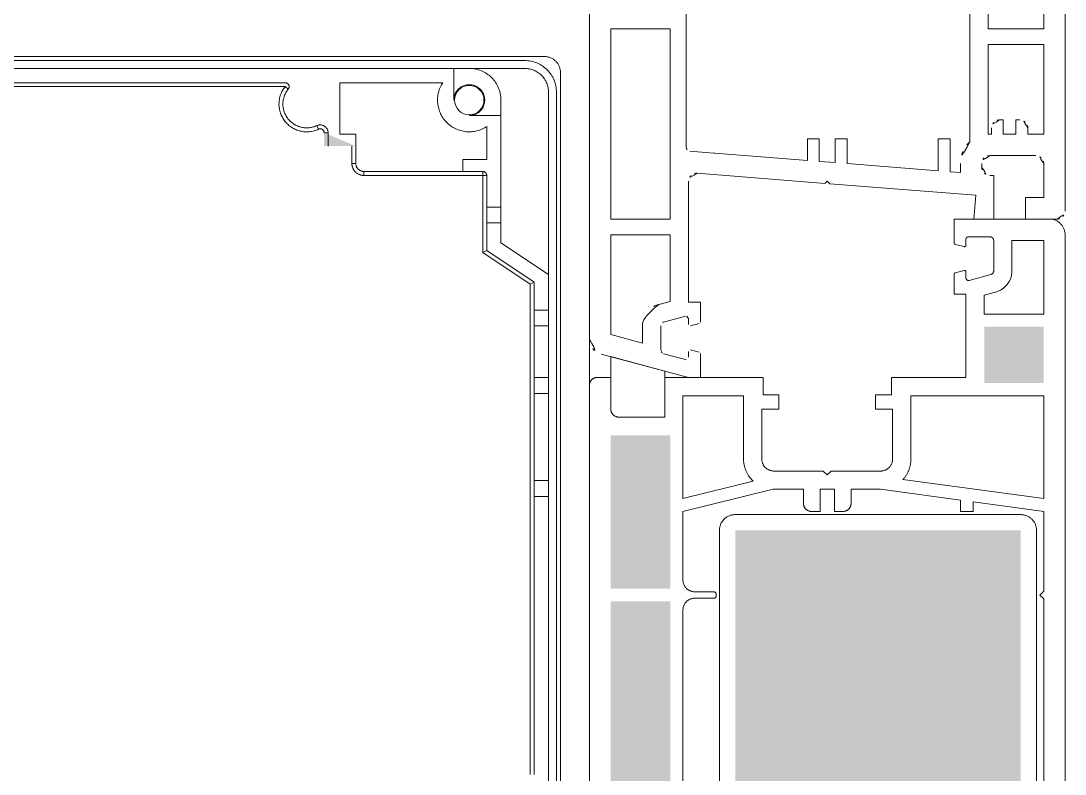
# Model space of a CAD drawing. Header units: metres. Extents: x 1838950 to 1842843, y 5171318 to 5174224.
# Drawn here: x 1841202.4266 to 1841202.5583, y 5171404.817 to 5171404.912 of the extents above; entities that cross this region are included whole.
import ezdxf

# ---------------------------------------------------------------- set-up
doc = ezdxf.new("R2010")
doc.units = ezdxf.units.M
doc.header["$LTSCALE"] = 0.0254
doc.layers.add('00 CHAZAL Coupe A.5', color=7, linetype='Continuous', lineweight=18)

# ---------------------------------------------------------------- blocks, each defined once
blk = doc.blocks.new('Groupe-1778-1')
at = {"layer": '00 CHAZAL Coupe A.5', "color": 7, "linetype": 'Continuous', "lineweight": 5}
for p, q in [((1841202.51053, 5171404.89646), (1841202.51053, 5171404.92813)), ((1841202.54633, 5171404.89676), (1841202.54633, 5171404.92813)), ((1841202.54863, 5171404.92833), (1841202.54863, 5171404.91103)), ((1841202.55563, 5171404.92833), (1841202.55563, 5171404.91103)), ((1841202.55833, 5171404.92813), (1841202.55833, 5171404.88803)), ((1841202.49833, 5171404.91403), (1841202.49833, 5171404.87192)), ((1841202.50103, 5171404.88703), (1841202.50103, 5171404.91103)), ((1841202.50103, 5171404.91103), (1841202.50853, 5171404.91103)), ((1841202.50853, 5171404.88703), (1841202.50853, 5171404.91103)), ((1841202.55563, 5171404.91103), (1841202.54863, 5171404.91103)), ((1841202.54863, 5171404.90903), (1841202.55563, 5171404.90903)), ((1841202.54863, 5171404.89773), (1841202.54863, 5171404.90903)), ((1841202.55563, 5171404.90903), (1841202.55563, 5171404.89773)), ((1841202.54903, 5171404.89853), (1841202.54903, 5171404.89773)), ((1841202.55053, 5171404.89953), (1841202.55003, 5171404.89953)), ((1841202.55053, 5171404.89953), (1841202.55003, 5171404.89953)), ((1841202.55053, 5171404.89953), (1841202.55053, 5171404.89773)), ((1841202.55213, 5171404.89773), (1841202.55213, 5171404.89953)), ((1841202.55263, 5171404.89953), (1841202.55213, 5171404.89953)), ((1841202.55363, 5171404.89773), (1841202.55363, 5171404.89853)), ((1841202.46538, 5171404.89623), (1841202.46538, 5171404.89791)), ((1841202.52583, 5171404.89441), (1841202.52583, 5171404.89713)), ((1841202.52583, 5171404.89713), (1841202.52733, 5171404.89713)), ((1841202.52733, 5171404.89713), (1841202.52733, 5171404.8943)), ((1841202.52933, 5171404.89713), (1841202.53083, 5171404.89713)), ((1841202.52933, 5171404.89414), (1841202.52933, 5171404.89713)), ((1841202.53083, 5171404.89713), (1841202.53083, 5171404.89402)), ((1841202.54233, 5171404.89312), (1841202.54233, 5171404.89713)), ((1841202.54233, 5171404.89713), (1841202.54383, 5171404.89713)), ((1841202.54383, 5171404.89713), (1841202.54383, 5171404.893)), ((1841202.54903, 5171404.89773), (1841202.54863, 5171404.89773)), ((1841202.55213, 5171404.89773), (1841202.55053, 5171404.89773)), ((1841202.55563, 5171404.89773), (1841202.55363, 5171404.89773)), ((1841202.51053, 5171404.89608), (1841202.51053, 5171404.89646)), ((1841202.51403, 5171404.89534), (1841202.51099, 5171404.89558)), ((1841202.51416, 5171404.89533), (1841202.51403, 5171404.89534)), ((1841202.52583, 5171404.89441), (1841202.51416, 5171404.89533)), ((1841202.55463, 5171404.89503), (1841202.54883, 5171404.89503)), ((1841202.52933, 5171404.89414), (1841202.52733, 5171404.8943)), ((1841202.54233, 5171404.89312), (1841202.53083, 5171404.89402)), ((1841202.54513, 5171404.89403), (1841202.54513, 5171404.89353)), ((1841202.54513, 5171404.89353), (1841202.54513, 5171404.89289)), ((1841202.54783, 5171404.89353), (1841202.54783, 5171404.89403)), ((1841202.55563, 5171404.88973), (1841202.55563, 5171404.89403)), ((1841202.51083, 5171404.87653), (1841202.51083, 5171404.8918)), ((1841202.52805, 5171404.89153), (1841202.51191, 5171404.8928)), ((1841202.52833, 5171404.89181), (1841202.52808, 5171404.89156)), ((1841202.52833, 5171404.89181), (1841202.52866, 5171404.89148)), ((1841202.54383, 5171404.893), (1841202.54513, 5171404.89289)), ((1841202.54933, 5171404.89253), (1841202.54883, 5171404.89253)), ((1841202.54933, 5171404.89253), (1841202.54933, 5171404.88703)), ((1841202.52805, 5171404.89153), (1841202.52808, 5171404.89156)), ((1841202.52805, 5171404.89153), (1841202.52805, 5171404.89153)), ((1841202.54709, 5171404.89003), (1841202.52866, 5171404.89148)), ((1841202.52866, 5171404.89148), (1841202.52866, 5171404.89148)), ((1841202.54683, 5171404.88703), (1841202.54709, 5171404.89003)), ((1841202.55333, 5171404.88973), (1841202.55563, 5171404.88973)), ((1841202.55333, 5171404.88703), (1841202.55333, 5171404.88973)), ((1841202.48718, 5171404.88853), (1841202.48538, 5171404.88853)), ((1841202.48718, 5171404.88653), (1841202.48538, 5171404.88653)), ((1841202.50853, 5171404.88703), (1841202.50103, 5171404.88703)), ((1841202.54933, 5171404.88703), (1841202.54683, 5171404.88703)), ((1841202.55733, 5171404.88703), (1841202.55333, 5171404.88703)), ((1841202.50103, 5171404.88503), (1841202.50103, 5171404.87245)), ((1841202.50103, 5171404.88503), (1841202.50853, 5171404.88503)), ((1841202.50853, 5171404.87664), (1841202.50853, 5171404.88503)), ((1841202.48488, 5171404.8828), (1841202.48538, 5171404.88307)), ((1841202.49088, 5171404.8788), (1841202.49138, 5171404.87907)), ((1841202.50853, 5171404.87664), (1841202.50711, 5171404.87626)), ((1841202.51233, 5171404.87653), (1841202.51083, 5171404.87653)), ((1841202.51233, 5171404.87653), (1841202.51233, 5171404.87403)), ((1841202.49138, 5171404.87553), (1841202.49318, 5171404.87553)), ((1841202.51045, 5171404.87477), (1841202.5077, 5171404.87403)), ((1841202.49138, 5171404.87353), (1841202.49318, 5171404.87353)), ((1841202.50503, 5171404.87355), (1841202.50503, 5171404.87138)), ((1841202.50733, 5171404.87355), (1841202.50733, 5171404.87051)), ((1841202.51083, 5171404.87373), (1841202.51083, 5171404.87448)), ((1841202.51218, 5171404.87383), (1841202.51108, 5171404.87354)), ((1841202.50503, 5171404.87138), (1841202.50103, 5171404.87245)), ((1841202.49833, 5171404.86603), (1841202.49833, 5171404.87192)), ((1841202.51083, 5171404.86703), (1841202.49981, 5171404.86998)), ((1841202.5077, 5171404.87003), (1841202.51045, 5171404.86929)), ((1841202.51083, 5171404.86958), (1841202.51083, 5171404.87033)), ((1841202.51218, 5171404.87023), (1841202.51108, 5171404.87053)), ((1841202.51233, 5171404.87004), (1841202.51233, 5171404.86703)), ((1841202.49318, 5171404.86703), (1841202.49138, 5171404.86703)), ((1841202.51233, 5171404.86703), (1841202.51083, 5171404.86703)), ((1841202.49318, 5171404.86503), (1841202.49138, 5171404.86503)), ((1841202.49138, 5171404.85403), (1841202.49318, 5171404.85403)), ((1841202.49138, 5171404.85203), (1841202.49318, 5171404.85203))]:
    blk.add_line(p, q, dxfattribs=at)
at = {"layer": '00 CHAZAL Coupe A.5', "color": 7, "linetype": 'Continuous', "lineweight": 5, "flags": 128}
for points in [[(1841202.49468, 5171404.74353), (1841202.49468, 5171404.90553), (1841202.49468, 5171404.90563), (1841202.49467, 5171404.90573), (1841202.49466, 5171404.90583), (1841202.49464, 5171404.90592), (1841202.49462, 5171404.90602), (1841202.4946, 5171404.90611), (1841202.49456, 5171404.90621), (1841202.49453, 5171404.9063), (1841202.49449, 5171404.90639), (1841202.49445, 5171404.90647), (1841202.4944, 5171404.90656), (1841202.49434, 5171404.90664), (1841202.49429, 5171404.90672), (1841202.49423, 5171404.9068), (1841202.49416, 5171404.90688), (1841202.4941, 5171404.90695), (1841202.49402, 5171404.90701), (1841202.49395, 5171404.90708), (1841202.49387, 5171404.90714), (1841202.49379, 5171404.90719), (1841202.49371, 5171404.90725), (1841202.49362, 5171404.9073), (1841202.49354, 5171404.90734), (1841202.49345, 5171404.90738), (1841202.49336, 5171404.90742), (1841202.49326, 5171404.90745), (1841202.49317, 5171404.90747), (1841202.49307, 5171404.90749), (1841202.49298, 5171404.90751), (1841202.49288, 5171404.90752), (1841202.49278, 5171404.90753), (1841202.49268, 5171404.90753), (1841202.33068, 5171404.90753)], [(1841202.49318, 5171404.74303), (1841202.49318, 5171404.88003), (1841202.48718, 5171404.88403), (1841202.48718, 5171404.90203), (1841202.48718, 5171404.90223), (1841202.48716, 5171404.90242), (1841202.48714, 5171404.90262), (1841202.4871, 5171404.90281), (1841202.48706, 5171404.903), (1841202.48701, 5171404.90319), (1841202.48695, 5171404.90338), (1841202.48688, 5171404.90356), (1841202.4868, 5171404.90374), (1841202.48671, 5171404.90392), (1841202.48661, 5171404.90409), (1841202.48651, 5171404.90425), (1841202.48639, 5171404.90441), (1841202.48627, 5171404.90457), (1841202.48615, 5171404.90472), (1841202.48601, 5171404.90486), (1841202.48587, 5171404.905), (1841202.48572, 5171404.90512), (1841202.48556, 5171404.90524), (1841202.4854, 5171404.90536), (1841202.48524, 5171404.90546), (1841202.48507, 5171404.90556), (1841202.48489, 5171404.90565), (1841202.48471, 5171404.90573), (1841202.48453, 5171404.9058), (1841202.48434, 5171404.90586), (1841202.48415, 5171404.90591), (1841202.48396, 5171404.90596), (1841202.48377, 5171404.90599), (1841202.48357, 5171404.90601), (1841202.48338, 5171404.90603), (1841202.48318, 5171404.90603), (1841202.34018, 5171404.90603)], [(1841202.49318, 5171404.74803), (1841202.49318, 5171404.90303), (1841202.49318, 5171404.90318), (1841202.49317, 5171404.90333), (1841202.49315, 5171404.90347), (1841202.49312, 5171404.90362), (1841202.49309, 5171404.90376), (1841202.49305, 5171404.9039), (1841202.49301, 5171404.90404), (1841202.49295, 5171404.90418), (1841202.49289, 5171404.90431), (1841202.49283, 5171404.90445), (1841202.49275, 5171404.90457), (1841202.49268, 5171404.9047), (1841202.49259, 5171404.90482), (1841202.4925, 5171404.90494), (1841202.4924, 5171404.90505), (1841202.4923, 5171404.90515), (1841202.4922, 5171404.90525), (1841202.49208, 5171404.90535), (1841202.49197, 5171404.90544), (1841202.49185, 5171404.90553), (1841202.49172, 5171404.90561), (1841202.4916, 5171404.90568), (1841202.49146, 5171404.90574), (1841202.49133, 5171404.9058), (1841202.49119, 5171404.90586), (1841202.49105, 5171404.9059), (1841202.49091, 5171404.90594), (1841202.49077, 5171404.90597), (1841202.49062, 5171404.906), (1841202.49048, 5171404.90602), (1841202.49033, 5171404.90603), (1841202.49018, 5171404.90603), (1841202.33318, 5171404.90603)], [(1841202.33318, 5171404.90703), (1841202.49018, 5171404.90703), (1841202.49038, 5171404.90703), (1841202.49057, 5171404.90701), (1841202.49077, 5171404.90699), (1841202.49096, 5171404.90696), (1841202.49115, 5171404.90691), (1841202.49134, 5171404.90686), (1841202.49153, 5171404.9068), (1841202.49171, 5171404.90673), (1841202.49189, 5171404.90665), (1841202.49207, 5171404.90656), (1841202.49224, 5171404.90646), (1841202.4924, 5171404.90636), (1841202.49256, 5171404.90624), (1841202.49272, 5171404.90612), (1841202.49287, 5171404.906), (1841202.49301, 5171404.90586), (1841202.49315, 5171404.90572), (1841202.49327, 5171404.90557), (1841202.49339, 5171404.90541), (1841202.49351, 5171404.90525), (1841202.49361, 5171404.90509), (1841202.49371, 5171404.90492), (1841202.4938, 5171404.90474), (1841202.49388, 5171404.90456), (1841202.49395, 5171404.90438), (1841202.49401, 5171404.90419), (1841202.49406, 5171404.904), (1841202.4941, 5171404.90381), (1841202.49414, 5171404.90362), (1841202.49416, 5171404.90342), (1841202.49418, 5171404.90323), (1841202.49418, 5171404.90303), (1841202.49418, 5171404.7482)], [(1841202.48718, 5171404.90008), (1841202.48318, 5171404.90008), (1841202.48333, 5171404.90009), (1841202.48347, 5171404.9001), (1841202.48361, 5171404.90013), (1841202.48375, 5171404.90017), (1841202.48388, 5171404.90021), (1841202.48402, 5171404.90027), (1841202.48414, 5171404.90034), (1841202.48427, 5171404.90041), (1841202.48438, 5171404.90049), (1841202.48449, 5171404.90059), (1841202.48459, 5171404.90069), (1841202.48469, 5171404.90079), (1841202.48478, 5171404.90091), (1841202.48485, 5171404.90103), (1841202.48492, 5171404.90116), (1841202.48498, 5171404.90129), (1841202.48503, 5171404.90142), (1841202.48507, 5171404.90156), (1841202.4851, 5171404.9017), (1841202.48512, 5171404.90184), (1841202.48513, 5171404.90198), (1841202.48513, 5171404.90213), (1841202.48512, 5171404.90227), (1841202.48509, 5171404.90241), (1841202.48506, 5171404.90255), (1841202.48502, 5171404.90269), (1841202.48496, 5171404.90282), (1841202.4849, 5171404.90295), (1841202.48483, 5171404.90308), (1841202.48475, 5171404.90319), (1841202.48466, 5171404.90331), (1841202.48456, 5171404.90341), (1841202.48446, 5171404.90351), (1841202.48434, 5171404.9036), (1841202.48422, 5171404.90368), (1841202.4841, 5171404.90375), (1841202.48397, 5171404.90381), (1841202.48384, 5171404.90387), (1841202.4837, 5171404.90391), (1841202.48356, 5171404.90394), (1841202.48342, 5171404.90397), (1841202.48328, 5171404.90398), (1841202.48313, 5171404.90398), (1841202.48299, 5171404.90397), (1841202.48285, 5171404.90395), (1841202.48271, 5171404.90392), (1841202.48257, 5171404.90388), (1841202.48244, 5171404.90383), (1841202.4823, 5171404.90377), (1841202.48218, 5171404.9037), (1841202.48206, 5171404.90363), (1841202.48194, 5171404.90354), (1841202.48184, 5171404.90344), (1841202.48174, 5171404.90334), (1841202.48164, 5171404.90323), (1841202.48156, 5171404.90312), (1841202.48149, 5171404.90299), (1841202.48142, 5171404.90287), (1841202.48136, 5171404.90273), (1841202.48132, 5171404.9026), (1841202.48128, 5171404.90246), (1841202.48125, 5171404.90232), (1841202.48124, 5171404.90218), (1841202.48123, 5171404.90203), (1841202.48123, 5171404.90603)], [(1841202.46035, 5171404.90342), (1841202.45996, 5171404.90373), (1841202.3496, 5171404.90373)], [(1841202.3496, 5171404.90423), (1841202.45996, 5171404.90423), (1841202.45999, 5171404.90423), (1841202.46003, 5171404.90423), (1841202.46006, 5171404.90422), (1841202.4601, 5171404.90421), (1841202.46013, 5171404.9042), (1841202.46016, 5171404.90419), (1841202.4602, 5171404.90417), (1841202.46023, 5171404.90415), (1841202.46026, 5171404.90414), (1841202.46028, 5171404.90411), (1841202.46031, 5171404.90409), (1841202.46033, 5171404.90406), (1841202.46036, 5171404.90404), (1841202.46038, 5171404.90401), (1841202.46039, 5171404.90398), (1841202.46041, 5171404.90395), (1841202.46042, 5171404.90392), (1841202.46044, 5171404.90388), (1841202.46045, 5171404.90385), (1841202.46045, 5171404.90381), (1841202.46046, 5171404.90378), (1841202.46046, 5171404.90374), (1841202.46046, 5171404.90371), (1841202.46046, 5171404.90367), (1841202.46045, 5171404.90364), (1841202.46044, 5171404.9036), (1841202.46043, 5171404.90357), (1841202.46042, 5171404.90354), (1841202.46041, 5171404.90351), (1841202.46039, 5171404.90348), (1841202.46037, 5171404.90345), (1841202.46035, 5171404.90342), (1841202.46027, 5171404.90332), (1841202.4602, 5171404.90322), (1841202.46013, 5171404.90311), (1841202.46007, 5171404.903), (1841202.46001, 5171404.90289), (1841202.45995, 5171404.90278), (1841202.4599, 5171404.90266), (1841202.45986, 5171404.90254), (1841202.45982, 5171404.90242), (1841202.45978, 5171404.9023), (1841202.45975, 5171404.90218), (1841202.45973, 5171404.90206), (1841202.45971, 5171404.90193), (1841202.45969, 5171404.90181), (1841202.45969, 5171404.90168), (1841202.45968, 5171404.90155), (1841202.45968, 5171404.90143), (1841202.45969, 5171404.9013), (1841202.4597, 5171404.90118), (1841202.45972, 5171404.90105), (1841202.45974, 5171404.90093), (1841202.45977, 5171404.9008), (1841202.4598, 5171404.90068), (1841202.45984, 5171404.90056), (1841202.45989, 5171404.90044), (1841202.45993, 5171404.90033), (1841202.45999, 5171404.90021), (1841202.46004, 5171404.9001), (1841202.46011, 5171404.89999), (1841202.46017, 5171404.89989), (1841202.46025, 5171404.89978), (1841202.46032, 5171404.89968), (1841202.4604, 5171404.89958), (1841202.46048, 5171404.89949), (1841202.46057, 5171404.8994), (1841202.46066, 5171404.89931), (1841202.46076, 5171404.89923), (1841202.46086, 5171404.89915), (1841202.46096, 5171404.89908), (1841202.46106, 5171404.89901), (1841202.46117, 5171404.89894), (1841202.46128, 5171404.89888), (1841202.46139, 5171404.89882), (1841202.46151, 5171404.89877), (1841202.46163, 5171404.89872), (1841202.46175, 5171404.89868), (1841202.46187, 5171404.89865), (1841202.46199, 5171404.89861), (1841202.46211, 5171404.89859), (1841202.46224, 5171404.89857), (1841202.46236, 5171404.89855), (1841202.46249, 5171404.89854), (1841202.46261, 5171404.89853), (1841202.46274, 5171404.89853), (1841202.46286, 5171404.89854), (1841202.46299, 5171404.89855), (1841202.46311, 5171404.89856), (1841202.46324, 5171404.89858), (1841202.46336, 5171404.89861), (1841202.46348, 5171404.89864), (1841202.46361, 5171404.89868), (1841202.46372, 5171404.89872), (1841202.46384, 5171404.89877), (1841202.46396, 5171404.89882), (1841202.46401, 5171404.89884), (1841202.46407, 5171404.89886), (1841202.46413, 5171404.89888), (1841202.4642, 5171404.89889), (1841202.46426, 5171404.8989), (1841202.46432, 5171404.89891), (1841202.46438, 5171404.89891), (1841202.46445, 5171404.89891), (1841202.46451, 5171404.8989), (1841202.46457, 5171404.89889), (1841202.46463, 5171404.89888), (1841202.46469, 5171404.89886), (1841202.46475, 5171404.89884), (1841202.46481, 5171404.89882), (1841202.46486, 5171404.89879), (1841202.46492, 5171404.89876), (1841202.46497, 5171404.89872), (1841202.46502, 5171404.89868), (1841202.46507, 5171404.89864), (1841202.46511, 5171404.8986), (1841202.46515, 5171404.89855), (1841202.46519, 5171404.8985), (1841202.46523, 5171404.89845), (1841202.46526, 5171404.89839), (1841202.46529, 5171404.89834), (1841202.46531, 5171404.89828), (1841202.46533, 5171404.89822), (1841202.46535, 5171404.89816), (1841202.46536, 5171404.8981), (1841202.46537, 5171404.89804), (1841202.46538, 5171404.89797), (1841202.46538, 5171404.89791), (1841202.46488, 5171404.89791), (1841202.46488, 5171404.89794), (1841202.46488, 5171404.89797), (1841202.46487, 5171404.898), (1841202.46487, 5171404.89804), (1841202.46486, 5171404.89807), (1841202.46485, 5171404.8981), (1841202.46483, 5171404.89812), (1841202.46482, 5171404.89815), (1841202.4648, 5171404.89818), (1841202.46479, 5171404.8982), (1841202.46477, 5171404.89823), (1841202.46475, 5171404.89825), (1841202.46472, 5171404.89828), (1841202.4647, 5171404.8983), (1841202.46468, 5171404.89832), (1841202.46465, 5171404.89833), (1841202.46462, 5171404.89835), (1841202.46459, 5171404.89836), (1841202.46457, 5171404.89838), (1841202.46454, 5171404.89839), (1841202.46451, 5171404.8984), (1841202.46448, 5171404.8984), (1841202.46444, 5171404.89841), (1841202.46441, 5171404.89841), (1841202.46438, 5171404.89841), (1841202.46435, 5171404.89841), (1841202.46432, 5171404.89841), (1841202.46429, 5171404.8984), (1841202.46426, 5171404.8984), (1841202.46423, 5171404.89839), (1841202.4642, 5171404.89838), (1841202.46417, 5171404.89836), (1841202.46396, 5171404.89882)], [(1841202.45996, 5171404.90373), (1841202.45987, 5171404.90362), (1841202.45978, 5171404.9035), (1841202.4597, 5171404.90337), (1841202.45963, 5171404.90325), (1841202.45956, 5171404.90312), (1841202.4595, 5171404.90298), (1841202.45944, 5171404.90285), (1841202.45939, 5171404.90271), (1841202.45934, 5171404.90257), (1841202.4593, 5171404.90243), (1841202.45926, 5171404.90229), (1841202.45924, 5171404.90214), (1841202.45921, 5171404.902), (1841202.4592, 5171404.90185), (1841202.45919, 5171404.9017), (1841202.45918, 5171404.90156), (1841202.45918, 5171404.90141), (1841202.45919, 5171404.90126), (1841202.45921, 5171404.90112), (1841202.45923, 5171404.90097), (1841202.45925, 5171404.90083), (1841202.45929, 5171404.90068), (1841202.45932, 5171404.90054), (1841202.45937, 5171404.9004), (1841202.45942, 5171404.90026), (1841202.45948, 5171404.90013), (1841202.45954, 5171404.89999), (1841202.45961, 5171404.89986), (1841202.45968, 5171404.89974), (1841202.45976, 5171404.89961), (1841202.45984, 5171404.89949), (1841202.45993, 5171404.89937), (1841202.46002, 5171404.89926), (1841202.46012, 5171404.89915), (1841202.46022, 5171404.89904), (1841202.46033, 5171404.89894), (1841202.46044, 5171404.89885), (1841202.46055, 5171404.89875), (1841202.46067, 5171404.89867), (1841202.46079, 5171404.89858), (1841202.46092, 5171404.89851), (1841202.46105, 5171404.89844), (1841202.46118, 5171404.89837), (1841202.46131, 5171404.89831), (1841202.46145, 5171404.89826), (1841202.46159, 5171404.89821), (1841202.46173, 5171404.89816), (1841202.46187, 5171404.89813), (1841202.46202, 5171404.8981), (1841202.46216, 5171404.89807), (1841202.46231, 5171404.89805), (1841202.46245, 5171404.89804), (1841202.4626, 5171404.89803), (1841202.46275, 5171404.89803), (1841202.46289, 5171404.89804), (1841202.46304, 5171404.89805), (1841202.46319, 5171404.89807), (1841202.46333, 5171404.89809), (1841202.46348, 5171404.89812), (1841202.46362, 5171404.89816), (1841202.46376, 5171404.8982), (1841202.4639, 5171404.89825), (1841202.46403, 5171404.8983), (1841202.46417, 5171404.89836)], [(1841202.46888, 5171404.89403), (1841202.46888, 5171404.89773), (1841202.46688, 5171404.89773), (1841202.46688, 5171404.90423), (1841202.47984, 5171404.90423), (1841202.47975, 5171404.90409), (1841202.47967, 5171404.90394), (1841202.47959, 5171404.90379), (1841202.47952, 5171404.90363), (1841202.47945, 5171404.90347), (1841202.47939, 5171404.90331), (1841202.47934, 5171404.90315), (1841202.4793, 5171404.90298), (1841202.47926, 5171404.90282), (1841202.47923, 5171404.90265), (1841202.47921, 5171404.90248), (1841202.47919, 5171404.90231), (1841202.47918, 5171404.90214), (1841202.47918, 5171404.90197), (1841202.47919, 5171404.9018), (1841202.4792, 5171404.90163), (1841202.47922, 5171404.90146), (1841202.47925, 5171404.90129), (1841202.47929, 5171404.90112), (1841202.47933, 5171404.90096), (1841202.47938, 5171404.90079), (1841202.47944, 5171404.90063), (1841202.4795, 5171404.90047), (1841202.47957, 5171404.90032), (1841202.47965, 5171404.90016), (1841202.47973, 5171404.90001), (1841202.47982, 5171404.89987), (1841202.47991, 5171404.89973), (1841202.48001, 5171404.89959), (1841202.48012, 5171404.89946), (1841202.48024, 5171404.89933), (1841202.48035, 5171404.8992), (1841202.48048, 5171404.89909), (1841202.48061, 5171404.89897), (1841202.48074, 5171404.89887), (1841202.48088, 5171404.89876), (1841202.48102, 5171404.89867), (1841202.48116, 5171404.89858), (1841202.48131, 5171404.8985), (1841202.48147, 5171404.89842), (1841202.48162, 5171404.89835), (1841202.48178, 5171404.89829), (1841202.48194, 5171404.89823), (1841202.48211, 5171404.89818), (1841202.48227, 5171404.89814), (1841202.48244, 5171404.8981), (1841202.48261, 5171404.89807), (1841202.48278, 5171404.89805), (1841202.48295, 5171404.89804), (1841202.48312, 5171404.89803), (1841202.48329, 5171404.89803), (1841202.48346, 5171404.89804), (1841202.48363, 5171404.89806), (1841202.4838, 5171404.89808), (1841202.48397, 5171404.89811), (1841202.48413, 5171404.89815), (1841202.4843, 5171404.89819), (1841202.48446, 5171404.89824), (1841202.48462, 5171404.8983), (1841202.48478, 5171404.89837), (1841202.48494, 5171404.89844), (1841202.48509, 5171404.89852), (1841202.48524, 5171404.8986), (1841202.48538, 5171404.89869), (1841202.48538, 5171404.89453), (1841202.48238, 5171404.89453), (1841202.48238, 5171404.89303)], [(1841202.48503, 5171404.90203), (1841202.485, 5171404.90167), (1841202.48489, 5171404.90132), (1841202.48472, 5171404.901), (1841202.48449, 5171404.90072), (1841202.48421, 5171404.90049), (1841202.48389, 5171404.90032), (1841202.48354, 5171404.90022), (1841202.48318, 5171404.90018), (1841202.48282, 5171404.90022), (1841202.48247, 5171404.90032), (1841202.48215, 5171404.90049), (1841202.48187, 5171404.90072), (1841202.48164, 5171404.901), (1841202.48147, 5171404.90132), (1841202.48137, 5171404.90167), (1841202.48133, 5171404.90203), (1841202.48137, 5171404.90239), (1841202.48147, 5171404.90274), (1841202.48164, 5171404.90306), (1841202.48187, 5171404.90334), (1841202.48215, 5171404.90357), (1841202.48247, 5171404.90374), (1841202.48282, 5171404.90385), (1841202.48318, 5171404.90388), (1841202.48354, 5171404.90385), (1841202.48389, 5171404.90374), (1841202.48421, 5171404.90357), (1841202.48449, 5171404.90334), (1841202.48472, 5171404.90306), (1841202.48489, 5171404.90274), (1841202.485, 5171404.90239), (1841202.48503, 5171404.90203)], [(1841202.46988, 5171404.89303), (1841202.46988, 5171404.89253), (1841202.48538, 5171404.89253), (1841202.48538, 5171404.89256), (1841202.48538, 5171404.89258), (1841202.48538, 5171404.89261), (1841202.48537, 5171404.89263), (1841202.48537, 5171404.89265), (1841202.48536, 5171404.89268), (1841202.48535, 5171404.8927), (1841202.48534, 5171404.89272), (1841202.48533, 5171404.89275), (1841202.48532, 5171404.89277), (1841202.48531, 5171404.89279), (1841202.4853, 5171404.89281), (1841202.48528, 5171404.89283), (1841202.48527, 5171404.89285), (1841202.48525, 5171404.89287), (1841202.48524, 5171404.89289), (1841202.48522, 5171404.8929), (1841202.4852, 5171404.89292), (1841202.48518, 5171404.89293), (1841202.48516, 5171404.89295), (1841202.48514, 5171404.89296), (1841202.48512, 5171404.89297), (1841202.4851, 5171404.89298), (1841202.48507, 5171404.89299), (1841202.48505, 5171404.893), (1841202.48503, 5171404.89301), (1841202.485, 5171404.89302), (1841202.48498, 5171404.89302), (1841202.48496, 5171404.89303), (1841202.48493, 5171404.89303), (1841202.48491, 5171404.89303), (1841202.48488, 5171404.89303), (1841202.46988, 5171404.89303), (1841202.46983, 5171404.89303), (1841202.46978, 5171404.89304), (1841202.46973, 5171404.89304), (1841202.46969, 5171404.89305), (1841202.46964, 5171404.89306), (1841202.46959, 5171404.89308), (1841202.46954, 5171404.89309), (1841202.4695, 5171404.89311), (1841202.46945, 5171404.89313), (1841202.46941, 5171404.89315), (1841202.46937, 5171404.89317), (1841202.46933, 5171404.8932), (1841202.46929, 5171404.89323), (1841202.46925, 5171404.89326), (1841202.46921, 5171404.89329), (1841202.46917, 5171404.89332), (1841202.46914, 5171404.89336), (1841202.46911, 5171404.8934), (1841202.46908, 5171404.89344), (1841202.46905, 5171404.89348), (1841202.46902, 5171404.89352), (1841202.469, 5171404.89356), (1841202.46898, 5171404.8936), (1841202.46896, 5171404.89365), (1841202.46894, 5171404.8937), (1841202.46892, 5171404.89374), (1841202.46891, 5171404.89379), (1841202.4689, 5171404.89384), (1841202.46889, 5171404.89389), (1841202.46889, 5171404.89393), (1841202.46888, 5171404.89398), (1841202.46888, 5171404.89403), (1841202.46838, 5171404.89403), (1841202.46838, 5171404.89623)], [(1841202.46838, 5171404.89403), (1841202.46838, 5171404.89396), (1841202.46839, 5171404.89388), (1841202.4684, 5171404.89381), (1841202.46841, 5171404.89374), (1841202.46843, 5171404.89367), (1841202.46845, 5171404.8936), (1841202.46847, 5171404.89353), (1841202.4685, 5171404.89346), (1841202.46853, 5171404.89339), (1841202.46856, 5171404.89332), (1841202.4686, 5171404.89326), (1841202.46863, 5171404.8932), (1841202.46868, 5171404.89314), (1841202.46872, 5171404.89308), (1841202.46877, 5171404.89302), (1841202.46882, 5171404.89297), (1841202.46887, 5171404.89292), (1841202.46893, 5171404.89287), (1841202.46899, 5171404.89283), (1841202.46905, 5171404.89278), (1841202.46911, 5171404.89275), (1841202.46917, 5171404.89271), (1841202.46924, 5171404.89268), (1841202.46931, 5171404.89265), (1841202.46938, 5171404.89262), (1841202.46945, 5171404.8926), (1841202.46952, 5171404.89258), (1841202.46959, 5171404.89256), (1841202.46966, 5171404.89255), (1841202.46973, 5171404.89254), (1841202.46981, 5171404.89253), (1841202.46988, 5171404.89253)], [(1841202.48488, 5171404.89303), (1841202.48488, 5171404.8828), (1841202.49088, 5171404.8788), (1841202.49088, 5171404.81694)], [(1841202.49138, 5171404.81694), (1841202.49138, 5171404.87907), (1841202.48538, 5171404.88307), (1841202.48538, 5171404.89253)], [(1841202.55833, 5171404.79003), (1841202.55833, 5171404.88503), (1841202.55833, 5171404.88513), (1841202.55832, 5171404.88523), (1841202.55831, 5171404.88533), (1841202.55829, 5171404.88542), (1841202.55827, 5171404.88552), (1841202.55825, 5171404.88561), (1841202.55821, 5171404.88571), (1841202.55818, 5171404.8858), (1841202.55814, 5171404.88589), (1841202.5581, 5171404.88597), (1841202.55805, 5171404.88606), (1841202.55799, 5171404.88614), (1841202.55794, 5171404.88622), (1841202.55788, 5171404.8863), (1841202.55781, 5171404.88638), (1841202.55775, 5171404.88645), (1841202.55767, 5171404.88651), (1841202.5576, 5171404.88658), (1841202.55752, 5171404.88664), (1841202.55744, 5171404.88669), (1841202.55736, 5171404.88675), (1841202.55727, 5171404.8868), (1841202.55719, 5171404.88684), (1841202.5571, 5171404.88688), (1841202.55701, 5171404.88692), (1841202.55691, 5171404.88695), (1841202.55682, 5171404.88697), (1841202.55672, 5171404.88699), (1841202.55663, 5171404.88701), (1841202.55653, 5171404.88702), (1841202.55643, 5171404.88703), (1841202.55633, 5171404.88703), (1841202.54433, 5171404.88703), (1841202.54433, 5171404.88403), (1841202.54433, 5171404.88402), (1841202.54433, 5171404.88401), (1841202.54433, 5171404.884), (1841202.54433, 5171404.88399), (1841202.54434, 5171404.88399), (1841202.54434, 5171404.88398), (1841202.54434, 5171404.88397), (1841202.54434, 5171404.88396), (1841202.54435, 5171404.88395), (1841202.54435, 5171404.88395), (1841202.54435, 5171404.88394), (1841202.54436, 5171404.88393), (1841202.54436, 5171404.88393), (1841202.54436, 5171404.88392), (1841202.54437, 5171404.88391), (1841202.54437, 5171404.8839), (1841202.54438, 5171404.8839), (1841202.54438, 5171404.88389), (1841202.54439, 5171404.88389), (1841202.54439, 5171404.88388), (1841202.5444, 5171404.88388), (1841202.54441, 5171404.88387), (1841202.54441, 5171404.88387), (1841202.54442, 5171404.88386), (1841202.54443, 5171404.88386), (1841202.54443, 5171404.88385), (1841202.54444, 5171404.88385), (1841202.54445, 5171404.88384), (1841202.54446, 5171404.88384), (1841202.54446, 5171404.88384), (1841202.54447, 5171404.88384), (1841202.54448, 5171404.88383), (1841202.54558, 5171404.88354), (1841202.54559, 5171404.88354), (1841202.5456, 5171404.88353), (1841202.54561, 5171404.88353), (1841202.54563, 5171404.88353), (1841202.54564, 5171404.88353), (1841202.54565, 5171404.88353), (1841202.54566, 5171404.88353), (1841202.54567, 5171404.88354), (1841202.54568, 5171404.88354), (1841202.54569, 5171404.88354), (1841202.5457, 5171404.88355), (1841202.54571, 5171404.88355), (1841202.54572, 5171404.88355), (1841202.54573, 5171404.88356), (1841202.54574, 5171404.88357), (1841202.54575, 5171404.88357), (1841202.54576, 5171404.88358), (1841202.54577, 5171404.88359), (1841202.54578, 5171404.8836), (1841202.54579, 5171404.88361), (1841202.54579, 5171404.88361), (1841202.5458, 5171404.88362), (1841202.54581, 5171404.88363), (1841202.54581, 5171404.88364), (1841202.54582, 5171404.88365), (1841202.54582, 5171404.88366), (1841202.54582, 5171404.88368), (1841202.54583, 5171404.88369), (1841202.54583, 5171404.8837), (1841202.54583, 5171404.88371), (1841202.54583, 5171404.88372), (1841202.54583, 5171404.88373), (1841202.54583, 5171404.88448), (1841202.54583, 5171404.8845), (1841202.54583, 5171404.88451), (1841202.54583, 5171404.88453), (1841202.54584, 5171404.88454), (1841202.54584, 5171404.88455), (1841202.54584, 5171404.88457), (1841202.54585, 5171404.88458), (1841202.54585, 5171404.8846), (1841202.54586, 5171404.88461), (1841202.54587, 5171404.88462), (1841202.54587, 5171404.88464), (1841202.54588, 5171404.88465), (1841202.54589, 5171404.88466), (1841202.5459, 5171404.88467), (1841202.54591, 5171404.88468), (1841202.54592, 5171404.88469), (1841202.54593, 5171404.8847), (1841202.54594, 5171404.88471), (1841202.54595, 5171404.88472), (1841202.54597, 5171404.88473), (1841202.54598, 5171404.88474), (1841202.54599, 5171404.88475), (1841202.546, 5171404.88475), (1841202.54602, 5171404.88476), (1841202.54603, 5171404.88476), (1841202.54604, 5171404.88477), (1841202.54606, 5171404.88477), (1841202.54607, 5171404.88478), (1841202.54609, 5171404.88478), (1841202.5461, 5171404.88478), (1841202.54612, 5171404.88478), (1841202.54613, 5171404.88478), (1841202.54883, 5171404.88478), (1841202.54886, 5171404.88478), (1841202.54888, 5171404.88478), (1841202.54891, 5171404.88478), (1841202.54893, 5171404.88477), (1841202.54895, 5171404.88477), (1841202.54898, 5171404.88476), (1841202.549, 5171404.88475), (1841202.54902, 5171404.88474), (1841202.54905, 5171404.88473), (1841202.54907, 5171404.88472), (1841202.54909, 5171404.88471), (1841202.54911, 5171404.8847), (1841202.54913, 5171404.88468), (1841202.54915, 5171404.88467), (1841202.54917, 5171404.88465), (1841202.54919, 5171404.88464), (1841202.5492, 5171404.88462), (1841202.54922, 5171404.8846), (1841202.54923, 5171404.88458), (1841202.54925, 5171404.88456), (1841202.54926, 5171404.88454), (1841202.54927, 5171404.88452), (1841202.54928, 5171404.8845), (1841202.54929, 5171404.88447), (1841202.5493, 5171404.88445), (1841202.54931, 5171404.88443), (1841202.54932, 5171404.8844), (1841202.54932, 5171404.88438), (1841202.54933, 5171404.88436), (1841202.54933, 5171404.88433), (1841202.54933, 5171404.88431), (1841202.54933, 5171404.88428), (1841202.54933, 5171404.88051), (1841202.54933, 5171404.88049), (1841202.54933, 5171404.88047), (1841202.54933, 5171404.88045), (1841202.54933, 5171404.88043), (1841202.54932, 5171404.88041), (1841202.54932, 5171404.88039), (1841202.54931, 5171404.88037), (1841202.54931, 5171404.88035), (1841202.5493, 5171404.88033), (1841202.54929, 5171404.88031), (1841202.54928, 5171404.8803), (1841202.54927, 5171404.88028), (1841202.54926, 5171404.88026), (1841202.54925, 5171404.88024), (1841202.54924, 5171404.88022), (1841202.54923, 5171404.88021), (1841202.54922, 5171404.88019), (1841202.5492, 5171404.88018), (1841202.54919, 5171404.88016), (1841202.54917, 5171404.88015), (1841202.54916, 5171404.88013), (1841202.54914, 5171404.88012), (1841202.54913, 5171404.88011), (1841202.54911, 5171404.8801), (1841202.54909, 5171404.88009), (1841202.54907, 5171404.88008), (1841202.54906, 5171404.88007), (1841202.54904, 5171404.88006), (1841202.54902, 5171404.88005), (1841202.549, 5171404.88004), (1841202.54898, 5171404.88004), (1841202.54896, 5171404.88003), (1841202.54621, 5171404.87929), (1841202.54619, 5171404.87929), (1841202.54618, 5171404.87929), (1841202.54616, 5171404.87928), (1841202.54614, 5171404.87928), (1841202.54612, 5171404.87928), (1841202.54611, 5171404.87928), (1841202.54609, 5171404.87928), (1841202.54607, 5171404.87929), (1841202.54606, 5171404.87929), (1841202.54604, 5171404.8793), (1841202.54602, 5171404.8793), (1841202.54601, 5171404.87931), (1841202.54599, 5171404.87932), (1841202.54598, 5171404.87932), (1841202.54596, 5171404.87933), (1841202.54595, 5171404.87934), (1841202.54594, 5171404.87935), (1841202.54592, 5171404.87937), (1841202.54591, 5171404.87938), (1841202.5459, 5171404.87939), (1841202.54589, 5171404.87941), (1841202.54588, 5171404.87942), (1841202.54587, 5171404.87943), (1841202.54586, 5171404.87945), (1841202.54586, 5171404.87946), (1841202.54585, 5171404.87948), (1841202.54584, 5171404.8795), (1841202.54584, 5171404.87951), (1841202.54584, 5171404.87953), (1841202.54583, 5171404.87955), (1841202.54583, 5171404.87956), (1841202.54583, 5171404.87958), (1841202.54583, 5171404.88033), (1841202.54583, 5171404.88034), (1841202.54583, 5171404.88035), (1841202.54583, 5171404.88037), (1841202.54583, 5171404.88038), (1841202.54582, 5171404.88039), (1841202.54582, 5171404.8804), (1841202.54582, 5171404.88041), (1841202.54581, 5171404.88042), (1841202.54581, 5171404.88043), (1841202.5458, 5171404.88044), (1841202.54579, 5171404.88045), (1841202.54579, 5171404.88046), (1841202.54578, 5171404.88047), (1841202.54577, 5171404.88048), (1841202.54576, 5171404.88048), (1841202.54575, 5171404.88049), (1841202.54574, 5171404.8805), (1841202.54573, 5171404.8805), (1841202.54572, 5171404.88051), (1841202.54571, 5171404.88051), (1841202.5457, 5171404.88052), (1841202.54569, 5171404.88052), (1841202.54568, 5171404.88053), (1841202.54567, 5171404.88053), (1841202.54566, 5171404.88053), (1841202.54565, 5171404.88053), (1841202.54564, 5171404.88053), (1841202.54563, 5171404.88053), (1841202.54561, 5171404.88053), (1841202.5456, 5171404.88053), (1841202.54559, 5171404.88053), (1841202.54558, 5171404.88053), (1841202.54448, 5171404.88023), (1841202.54447, 5171404.88023), (1841202.54446, 5171404.88023), (1841202.54446, 5171404.88022), (1841202.54445, 5171404.88022), (1841202.54444, 5171404.88022), (1841202.54443, 5171404.88021), (1841202.54443, 5171404.88021), (1841202.54442, 5171404.8802), (1841202.54441, 5171404.8802), (1841202.54441, 5171404.88019), (1841202.5444, 5171404.88019), (1841202.54439, 5171404.88018), (1841202.54439, 5171404.88018), (1841202.54438, 5171404.88017), (1841202.54438, 5171404.88017), (1841202.54437, 5171404.88016), (1841202.54437, 5171404.88015), (1841202.54436, 5171404.88015), (1841202.54436, 5171404.88014), (1841202.54436, 5171404.88013), (1841202.54435, 5171404.88012), (1841202.54435, 5171404.88012), (1841202.54435, 5171404.88011), (1841202.54434, 5171404.8801), (1841202.54434, 5171404.88009), (1841202.54434, 5171404.88009), (1841202.54434, 5171404.88008), (1841202.54433, 5171404.88007), (1841202.54433, 5171404.88006), (1841202.54433, 5171404.88005), (1841202.54433, 5171404.88005), (1841202.54433, 5171404.88004), (1841202.54433, 5171404.87753), (1841202.54583, 5171404.87753), (1841202.54583, 5171404.86703), (1841202.53643, 5171404.86703), (1841202.53643, 5171404.86483), (1841202.53443, 5171404.86483), (1841202.53443, 5171404.86303), (1841202.53658, 5171404.86303), (1841202.53658, 5171404.85673), (1841202.53658, 5171404.85666), (1841202.53657, 5171404.85658), (1841202.53657, 5171404.85651), (1841202.53655, 5171404.85644), (1841202.53654, 5171404.85637), (1841202.53652, 5171404.8563), (1841202.53649, 5171404.85623), (1841202.53647, 5171404.85616), (1841202.53644, 5171404.85609), (1841202.5364, 5171404.85602), (1841202.53637, 5171404.85596), (1841202.53633, 5171404.8559), (1841202.53629, 5171404.85584), (1841202.53624, 5171404.85578), (1841202.53619, 5171404.85572), (1841202.53614, 5171404.85567), (1841202.53609, 5171404.85562), (1841202.53603, 5171404.85557), (1841202.53598, 5171404.85553), (1841202.53592, 5171404.85548), (1841202.53585, 5171404.85545), (1841202.53579, 5171404.85541), (1841202.53572, 5171404.85538), (1841202.53566, 5171404.85535), (1841202.53559, 5171404.85532), (1841202.53552, 5171404.8553), (1841202.53545, 5171404.85528), (1841202.53537, 5171404.85526), (1841202.5353, 5171404.85525), (1841202.53523, 5171404.85524), (1841202.53516, 5171404.85523), (1841202.53508, 5171404.85523), (1841202.52883, 5171404.85523), (1841202.52833, 5171404.85473), (1841202.52783, 5171404.85523), (1841202.52158, 5171404.85523), (1841202.52151, 5171404.85523), (1841202.52143, 5171404.85524), (1841202.52136, 5171404.85525), (1841202.52129, 5171404.85526), (1841202.52122, 5171404.85528), (1841202.52115, 5171404.8553), (1841202.52108, 5171404.85532), (1841202.52101, 5171404.85535), (1841202.52094, 5171404.85538), (1841202.52087, 5171404.85541), (1841202.52081, 5171404.85545), (1841202.52075, 5171404.85548), (1841202.52069, 5171404.85553), (1841202.52063, 5171404.85557), (1841202.52057, 5171404.85562), (1841202.52052, 5171404.85567), (1841202.52047, 5171404.85572), (1841202.52042, 5171404.85578), (1841202.52038, 5171404.85584), (1841202.52033, 5171404.8559), (1841202.5203, 5171404.85596), (1841202.52026, 5171404.85602), (1841202.52023, 5171404.85609), (1841202.5202, 5171404.85616), (1841202.52017, 5171404.85623), (1841202.52015, 5171404.8563), (1841202.52013, 5171404.85637), (1841202.52011, 5171404.85644), (1841202.5201, 5171404.85651), (1841202.52009, 5171404.85658), (1841202.52008, 5171404.85666), (1841202.52008, 5171404.85673), (1841202.52008, 5171404.86303), (1841202.52223, 5171404.86303), (1841202.52223, 5171404.86483), (1841202.52023, 5171404.86483), (1841202.52023, 5171404.86703), (1841202.50873, 5171404.86703), (1841202.50783, 5171404.86703), (1841202.50783, 5171404.86203), (1841202.50203, 5171404.86203), (1841202.50198, 5171404.86203), (1841202.50193, 5171404.86204), (1841202.50188, 5171404.86204), (1841202.50184, 5171404.86205), (1841202.50179, 5171404.86206), (1841202.50174, 5171404.86208), (1841202.50169, 5171404.86209), (1841202.50165, 5171404.86211), (1841202.5016, 5171404.86213), (1841202.50156, 5171404.86215), (1841202.50152, 5171404.86217), (1841202.50148, 5171404.8622), (1841202.50144, 5171404.86223), (1841202.5014, 5171404.86226), (1841202.50136, 5171404.86229), (1841202.50132, 5171404.86232), (1841202.50129, 5171404.86236), (1841202.50126, 5171404.8624), (1841202.50123, 5171404.86244), (1841202.5012, 5171404.86248), (1841202.50117, 5171404.86252), (1841202.50115, 5171404.86256), (1841202.50113, 5171404.8626), (1841202.50111, 5171404.86265), (1841202.50109, 5171404.8627), (1841202.50107, 5171404.86274), (1841202.50106, 5171404.86279), (1841202.50105, 5171404.86284), (1841202.50104, 5171404.86289), (1841202.50104, 5171404.86293), (1841202.50103, 5171404.86298), (1841202.50103, 5171404.86303), (1841202.50103, 5171404.86703), (1841202.49933, 5171404.86703), (1841202.49928, 5171404.86703), (1841202.49923, 5171404.86703), (1841202.49918, 5171404.86702), (1841202.49914, 5171404.86701), (1841202.49909, 5171404.867), (1841202.49904, 5171404.86699), (1841202.49899, 5171404.86697), (1841202.49895, 5171404.86696), (1841202.4989, 5171404.86694), (1841202.49886, 5171404.86691), (1841202.49882, 5171404.86689), (1841202.49878, 5171404.86686), (1841202.49874, 5171404.86684), (1841202.4987, 5171404.8668), (1841202.49866, 5171404.86677), (1841202.49862, 5171404.86674), (1841202.49859, 5171404.8667), (1841202.49856, 5171404.86667), (1841202.49853, 5171404.86663), (1841202.4985, 5171404.86659), (1841202.49847, 5171404.86655), (1841202.49845, 5171404.8665), (1841202.49843, 5171404.86646), (1841202.49841, 5171404.86641), (1841202.49839, 5171404.86637), (1841202.49837, 5171404.86632), (1841202.49836, 5171404.86627), (1841202.49835, 5171404.86623), (1841202.49834, 5171404.86618), (1841202.49834, 5171404.86613), (1841202.49833, 5171404.86608), (1841202.49833, 5171404.86603), (1841202.49833, 5171404.85703), (1841202.49833, 5171404.77392)], [(1841202.54956, 5171404.87781), (1841202.54813, 5171404.87743), (1841202.54813, 5171404.87503), (1841202.55563, 5171404.87503), (1841202.55563, 5171404.88433), (1841202.55163, 5171404.88433), (1841202.55163, 5171404.88051), (1841202.55163, 5171404.8804), (1841202.55162, 5171404.88028), (1841202.55161, 5171404.88017), (1841202.55159, 5171404.88006), (1841202.55157, 5171404.87994), (1841202.55155, 5171404.87983), (1841202.55152, 5171404.87972), (1841202.55148, 5171404.87961), (1841202.55144, 5171404.8795), (1841202.5514, 5171404.8794), (1841202.55135, 5171404.87929), (1841202.5513, 5171404.87919), (1841202.55125, 5171404.87909), (1841202.55118, 5171404.879), (1841202.55112, 5171404.8789), (1841202.55105, 5171404.87881), (1841202.55098, 5171404.87872), (1841202.55091, 5171404.87863), (1841202.55083, 5171404.87855), (1841202.55075, 5171404.87847), (1841202.55066, 5171404.87839), (1841202.55057, 5171404.87832), (1841202.55048, 5171404.87825), (1841202.55039, 5171404.87818), (1841202.55029, 5171404.87812), (1841202.55019, 5171404.87807), (1841202.55009, 5171404.87801), (1841202.54999, 5171404.87796), (1841202.54988, 5171404.87792), (1841202.54978, 5171404.87788), (1841202.54967, 5171404.87784), (1841202.54956, 5171404.87781)], [(1841202.50203, 5171404.86203), (1841202.50783, 5171404.86203), (1841202.50783, 5171404.86784), (1841202.50103, 5171404.86966), (1841202.50103, 5171404.86303), (1841202.50103, 5171404.86298), (1841202.50104, 5171404.86293), (1841202.50104, 5171404.86289), (1841202.50105, 5171404.86284), (1841202.50106, 5171404.86279), (1841202.50107, 5171404.86274), (1841202.50109, 5171404.8627), (1841202.50111, 5171404.86265), (1841202.50113, 5171404.8626), (1841202.50115, 5171404.86256), (1841202.50117, 5171404.86252), (1841202.5012, 5171404.86248), (1841202.50123, 5171404.86244), (1841202.50126, 5171404.8624), (1841202.50129, 5171404.86236), (1841202.50132, 5171404.86232), (1841202.50136, 5171404.86229), (1841202.5014, 5171404.86226), (1841202.50144, 5171404.86223), (1841202.50148, 5171404.8622), (1841202.50152, 5171404.86217), (1841202.50156, 5171404.86215), (1841202.5016, 5171404.86213), (1841202.50165, 5171404.86211), (1841202.50169, 5171404.86209), (1841202.50174, 5171404.86208), (1841202.50179, 5171404.86206), (1841202.50184, 5171404.86205), (1841202.50188, 5171404.86204), (1841202.50193, 5171404.86204), (1841202.50198, 5171404.86203), (1841202.50203, 5171404.86203)], [(1841202.51899, 5171404.85395), (1841202.51892, 5171404.85402), (1841202.51885, 5171404.85409), (1841202.51878, 5171404.85416), (1841202.51872, 5171404.85423), (1841202.51865, 5171404.85431), (1841202.51859, 5171404.85438), (1841202.51853, 5171404.85446), (1841202.51848, 5171404.85454), (1841202.51842, 5171404.85462), (1841202.51837, 5171404.8547), (1841202.51832, 5171404.85479), (1841202.51827, 5171404.85487), (1841202.51822, 5171404.85496), (1841202.51818, 5171404.85504), (1841202.51814, 5171404.85513), (1841202.5181, 5171404.85522), (1841202.51806, 5171404.85531), (1841202.51802, 5171404.8554), (1841202.51799, 5171404.85549), (1841202.51796, 5171404.85558), (1841202.51793, 5171404.85568), (1841202.51791, 5171404.85577), (1841202.51788, 5171404.85586), (1841202.51786, 5171404.85596), (1841202.51784, 5171404.85605), (1841202.51783, 5171404.85615), (1841202.51781, 5171404.85625), (1841202.5178, 5171404.85634), (1841202.51779, 5171404.85644), (1841202.51779, 5171404.85654), (1841202.51778, 5171404.85663), (1841202.51778, 5171404.85673), (1841202.51778, 5171404.86473), (1841202.51013, 5171404.86473), (1841202.51013, 5171404.85178), (1841202.51899, 5171404.85395)], [(1841202.53788, 5171404.85416), (1841202.55563, 5171404.85175), (1841202.55563, 5171404.86473), (1841202.53888, 5171404.86473), (1841202.53888, 5171404.85673), (1841202.53888, 5171404.85664), (1841202.53888, 5171404.85656), (1841202.53887, 5171404.85647), (1841202.53887, 5171404.85638), (1841202.53886, 5171404.85629), (1841202.53884, 5171404.8562), (1841202.53883, 5171404.85612), (1841202.53882, 5171404.85603), (1841202.5388, 5171404.85594), (1841202.53878, 5171404.85586), (1841202.53876, 5171404.85577), (1841202.53873, 5171404.85569), (1841202.53871, 5171404.8556), (1841202.53868, 5171404.85552), (1841202.53865, 5171404.85543), (1841202.53862, 5171404.85535), (1841202.53859, 5171404.85527), (1841202.53855, 5171404.85519), (1841202.53852, 5171404.85511), (1841202.53848, 5171404.85503), (1841202.53844, 5171404.85495), (1841202.5384, 5171404.85487), (1841202.53835, 5171404.8548), (1841202.53831, 5171404.85472), (1841202.53826, 5171404.85465), (1841202.53821, 5171404.85457), (1841202.53816, 5171404.8545), (1841202.53811, 5171404.85443), (1841202.53805, 5171404.85436), (1841202.538, 5171404.85429), (1841202.53794, 5171404.85423), (1841202.53788, 5171404.85416)], [(1841202.52153, 5171404.85293), (1841202.51013, 5171404.85013), (1841202.51013, 5171404.84148), (1841202.51013, 5171404.84141), (1841202.51014, 5171404.84133), (1841202.51015, 5171404.84126), (1841202.51016, 5171404.84119), (1841202.51018, 5171404.84112), (1841202.5102, 5171404.84105), (1841202.51022, 5171404.84098), (1841202.51025, 5171404.84091), (1841202.51028, 5171404.84084), (1841202.51031, 5171404.84077), (1841202.51035, 5171404.84071), (1841202.51038, 5171404.84065), (1841202.51043, 5171404.84059), (1841202.51047, 5171404.84053), (1841202.51052, 5171404.84047), (1841202.51057, 5171404.84042), (1841202.51062, 5171404.84037), (1841202.51068, 5171404.84032), (1841202.51074, 5171404.84028), (1841202.5108, 5171404.84023), (1841202.51086, 5171404.8402), (1841202.51092, 5171404.84016), (1841202.51099, 5171404.84013), (1841202.51106, 5171404.8401), (1841202.51113, 5171404.84007), (1841202.5112, 5171404.84005), (1841202.51127, 5171404.84003), (1841202.51134, 5171404.84001), (1841202.51141, 5171404.84), (1841202.51148, 5171404.83999), (1841202.51156, 5171404.83998), (1841202.51163, 5171404.83998), (1841202.51403, 5171404.83998), (1841202.51405, 5171404.83998), (1841202.51406, 5171404.83998), (1841202.51408, 5171404.83998), (1841202.51409, 5171404.83998), (1841202.5141, 5171404.83997), (1841202.51412, 5171404.83997), (1841202.51413, 5171404.83996), (1841202.51415, 5171404.83996), (1841202.51416, 5171404.83995), (1841202.51417, 5171404.83995), (1841202.51419, 5171404.83994), (1841202.5142, 5171404.83993), (1841202.51421, 5171404.83992), (1841202.51422, 5171404.83991), (1841202.51423, 5171404.8399), (1841202.51424, 5171404.83989), (1841202.51425, 5171404.83988), (1841202.51426, 5171404.83987), (1841202.51427, 5171404.83986), (1841202.51428, 5171404.83985), (1841202.51429, 5171404.83984), (1841202.5143, 5171404.83982), (1841202.5143, 5171404.83981), (1841202.51431, 5171404.8398), (1841202.51431, 5171404.83978), (1841202.51432, 5171404.83977), (1841202.51432, 5171404.83975), (1841202.51433, 5171404.83974), (1841202.51433, 5171404.83973), (1841202.51433, 5171404.83971), (1841202.51433, 5171404.8397), (1841202.51433, 5171404.83968), (1841202.51433, 5171404.83948), (1841202.51433, 5171404.83947), (1841202.51433, 5171404.83945), (1841202.51433, 5171404.83944), (1841202.51433, 5171404.83942), (1841202.51432, 5171404.83941), (1841202.51432, 5171404.83939), (1841202.51431, 5171404.83938), (1841202.51431, 5171404.83937), (1841202.5143, 5171404.83935), (1841202.5143, 5171404.83934), (1841202.51429, 5171404.83933), (1841202.51428, 5171404.83932), (1841202.51427, 5171404.8393), (1841202.51426, 5171404.83929), (1841202.51425, 5171404.83928), (1841202.51424, 5171404.83927), (1841202.51423, 5171404.83926), (1841202.51422, 5171404.83925), (1841202.51421, 5171404.83924), (1841202.5142, 5171404.83923), (1841202.51419, 5171404.83922), (1841202.51417, 5171404.83922), (1841202.51416, 5171404.83921), (1841202.51415, 5171404.8392), (1841202.51413, 5171404.8392), (1841202.51412, 5171404.83919), (1841202.5141, 5171404.83919), (1841202.51409, 5171404.83919), (1841202.51408, 5171404.83919), (1841202.51406, 5171404.83918), (1841202.51405, 5171404.83918), (1841202.51403, 5171404.83918), (1841202.51163, 5171404.83918), (1841202.51156, 5171404.83918), (1841202.51148, 5171404.83917), (1841202.51141, 5171404.83917), (1841202.51134, 5171404.83915), (1841202.51127, 5171404.83914), (1841202.5112, 5171404.83912), (1841202.51113, 5171404.83909), (1841202.51106, 5171404.83907), (1841202.51099, 5171404.83904), (1841202.51092, 5171404.839), (1841202.51086, 5171404.83897), (1841202.5108, 5171404.83893), (1841202.51074, 5171404.83889), (1841202.51068, 5171404.83884), (1841202.51062, 5171404.83879), (1841202.51057, 5171404.83874), (1841202.51052, 5171404.83869), (1841202.51047, 5171404.83863), (1841202.51043, 5171404.83858), (1841202.51038, 5171404.83852), (1841202.51035, 5171404.83845), (1841202.51031, 5171404.83839), (1841202.51028, 5171404.83832), (1841202.51025, 5171404.83826), (1841202.51022, 5171404.83819), (1841202.5102, 5171404.83812), (1841202.51018, 5171404.83805), (1841202.51016, 5171404.83797), (1841202.51015, 5171404.8379), (1841202.51014, 5171404.83783), (1841202.51013, 5171404.83776), (1841202.51013, 5171404.83768), (1841202.51013, 5171404.81388)], [(1841202.55563, 5171404.81248), (1841202.55563, 5171404.83908), (1841202.55513, 5171404.83958), (1841202.55563, 5171404.84008), (1841202.55563, 5171404.85013), (1841202.54673, 5171404.85134), (1841202.54673, 5171404.85013), (1841202.54513, 5171404.85013), (1841202.54513, 5171404.85156), (1841202.53503, 5171404.85293), (1841202.53133, 5171404.85293), (1841202.53133, 5171404.85113), (1841202.53133, 5171404.85108), (1841202.53133, 5171404.85103), (1841202.53132, 5171404.85099), (1841202.53131, 5171404.85094), (1841202.5313, 5171404.85089), (1841202.53129, 5171404.85084), (1841202.53127, 5171404.8508), (1841202.53126, 5171404.85075), (1841202.53124, 5171404.8507), (1841202.53121, 5171404.85066), (1841202.53119, 5171404.85062), (1841202.53116, 5171404.85058), (1841202.53113, 5171404.85054), (1841202.5311, 5171404.8505), (1841202.53107, 5171404.85046), (1841202.53104, 5171404.85042), (1841202.531, 5171404.85039), (1841202.53097, 5171404.85036), (1841202.53093, 5171404.85033), (1841202.53089, 5171404.8503), (1841202.53085, 5171404.85027), (1841202.5308, 5171404.85025), (1841202.53076, 5171404.85023), (1841202.53071, 5171404.85021), (1841202.53067, 5171404.85019), (1841202.53062, 5171404.85018), (1841202.53057, 5171404.85016), (1841202.53053, 5171404.85015), (1841202.53048, 5171404.85014), (1841202.53043, 5171404.85014), (1841202.53038, 5171404.85013), (1841202.53033, 5171404.85013), (1841202.52923, 5171404.85013), (1841202.52923, 5171404.85293), (1841202.52743, 5171404.85293), (1841202.52743, 5171404.85013), (1841202.52633, 5171404.85013), (1841202.52628, 5171404.85013), (1841202.52623, 5171404.85014), (1841202.52618, 5171404.85014), (1841202.52614, 5171404.85015), (1841202.52609, 5171404.85016), (1841202.52604, 5171404.85018), (1841202.52599, 5171404.85019), (1841202.52595, 5171404.85021), (1841202.5259, 5171404.85023), (1841202.52586, 5171404.85025), (1841202.52582, 5171404.85027), (1841202.52578, 5171404.8503), (1841202.52574, 5171404.85033), (1841202.5257, 5171404.85036), (1841202.52566, 5171404.85039), (1841202.52562, 5171404.85042), (1841202.52559, 5171404.85046), (1841202.52556, 5171404.8505), (1841202.52553, 5171404.85054), (1841202.5255, 5171404.85058), (1841202.52547, 5171404.85062), (1841202.52545, 5171404.85066), (1841202.52543, 5171404.8507), (1841202.52541, 5171404.85075), (1841202.52539, 5171404.8508), (1841202.52537, 5171404.85084), (1841202.52536, 5171404.85089), (1841202.52535, 5171404.85094), (1841202.52534, 5171404.85099), (1841202.52534, 5171404.85103), (1841202.52533, 5171404.85108), (1841202.52533, 5171404.85113), (1841202.52533, 5171404.85293), (1841202.52158, 5171404.85293), (1841202.52158, 5171404.85293), (1841202.52158, 5171404.85293), (1841202.52158, 5171404.85293), (1841202.52158, 5171404.85293), (1841202.52157, 5171404.85293), (1841202.52157, 5171404.85293), (1841202.52157, 5171404.85293), (1841202.52157, 5171404.85293), (1841202.52157, 5171404.85293), (1841202.52157, 5171404.85293), (1841202.52156, 5171404.85293), (1841202.52156, 5171404.85293), (1841202.52156, 5171404.85293), (1841202.52156, 5171404.85293), (1841202.52156, 5171404.85293), (1841202.52156, 5171404.85293), (1841202.52156, 5171404.85293), (1841202.52155, 5171404.85293), (1841202.52155, 5171404.85293), (1841202.52155, 5171404.85293), (1841202.52155, 5171404.85293), (1841202.52155, 5171404.85293), (1841202.52155, 5171404.85293), (1841202.52154, 5171404.85293), (1841202.52154, 5171404.85293), (1841202.52154, 5171404.85293), (1841202.52154, 5171404.85293), (1841202.52154, 5171404.85293), (1841202.52154, 5171404.85293), (1841202.52153, 5171404.85293), (1841202.52153, 5171404.85293), (1841202.52153, 5171404.85293)], [(1841202.51473, 5171404.80173), (1841202.51473, 5171404.84773), (1841202.51473, 5171404.84783), (1841202.51474, 5171404.84793), (1841202.51475, 5171404.84803), (1841202.51477, 5171404.84812), (1841202.51479, 5171404.84822), (1841202.51482, 5171404.84831), (1841202.51485, 5171404.84841), (1841202.51488, 5171404.8485), (1841202.51492, 5171404.84859), (1841202.51497, 5171404.84867), (1841202.51502, 5171404.84876), (1841202.51507, 5171404.84884), (1841202.51513, 5171404.84892), (1841202.51519, 5171404.849), (1841202.51525, 5171404.84908), (1841202.51532, 5171404.84915), (1841202.51539, 5171404.84921), (1841202.51546, 5171404.84928), (1841202.51554, 5171404.84934), (1841202.51562, 5171404.84939), (1841202.5157, 5171404.84945), (1841202.51579, 5171404.8495), (1841202.51588, 5171404.84954), (1841202.51597, 5171404.84958), (1841202.51606, 5171404.84962), (1841202.51615, 5171404.84965), (1841202.51625, 5171404.84967), (1841202.51634, 5171404.84969), (1841202.51644, 5171404.84971), (1841202.51654, 5171404.84972), (1841202.51663, 5171404.84973), (1841202.51673, 5171404.84973), (1841202.55273, 5171404.84973), (1841202.55283, 5171404.84973), (1841202.55293, 5171404.84972), (1841202.55303, 5171404.84971), (1841202.55312, 5171404.84969), (1841202.55322, 5171404.84967), (1841202.55331, 5171404.84965), (1841202.55341, 5171404.84962), (1841202.5535, 5171404.84958), (1841202.55359, 5171404.84954), (1841202.55367, 5171404.8495), (1841202.55376, 5171404.84945), (1841202.55384, 5171404.84939), (1841202.55392, 5171404.84934), (1841202.554, 5171404.84928), (1841202.55407, 5171404.84921), (1841202.55415, 5171404.84915), (1841202.55421, 5171404.84908), (1841202.55428, 5171404.849), (1841202.55434, 5171404.84892), (1841202.55439, 5171404.84884), (1841202.55445, 5171404.84876), (1841202.5545, 5171404.84867), (1841202.55454, 5171404.84859), (1841202.55458, 5171404.8485), (1841202.55461, 5171404.84841), (1841202.55465, 5171404.84831), (1841202.55467, 5171404.84822), (1841202.55469, 5171404.84812), (1841202.55471, 5171404.84803), (1841202.55472, 5171404.84793), (1841202.55473, 5171404.84783), (1841202.55473, 5171404.84773), (1841202.55473, 5171404.80173)]]:
    blk.add_lwpolyline(points, dxfattribs=at)
for points in [[(1841202.45996, 5171404.90373), (1841202.45996, 5171404.90373, 0.001587), (1841202.45996, 5171404.90423)], [(1841202.55003, 5171404.89953, 0.198913), (1841202.54932, 5171404.89924, 0.198912), (1841202.54903, 5171404.89853)], [(1841202.55363, 5171404.89853, 0.198912), (1841202.55334, 5171404.89924, 0.198912), (1841202.55263, 5171404.89953)], [(1841202.51053, 5171404.89608, 0.139775), (1841202.51061, 5171404.89582, 0.139778), (1841202.51081, 5171404.89563)], [(1841202.54633, 5171404.89676, 0.112975), (1841202.54542, 5171404.89553, 0.112975), (1841202.54513, 5171404.89403)], [(1841202.51081, 5171404.89563, 0.008553), (1841202.51083, 5171404.89562, 0.00859), (1841202.51084, 5171404.89562)], [(1841202.51084, 5171404.89562, 0.039121), (1841202.51092, 5171404.89559, 0.039129), (1841202.51099, 5171404.89558)], [(1841202.54883, 5171404.89503, 0.198913), (1841202.54812, 5171404.89474, 0.198912), (1841202.54783, 5171404.89403)], [(1841202.55563, 5171404.89403, 0.198912), (1841202.55534, 5171404.89474, 0.198912), (1841202.55463, 5171404.89503)], [(1841202.54783, 5171404.89353, 0.198912), (1841202.54812, 5171404.89282, 0.198912), (1841202.54883, 5171404.89253)], [(1841202.51191, 5171404.8928, 0.209138), (1841202.51115, 5171404.89254, 0.209138), (1841202.51083, 5171404.8918)], [(1841202.55733, 5171404.88703, 0.198912), (1841202.55804, 5171404.88732, 0.198912), (1841202.55833, 5171404.88803)], [(1841202.50711, 5171404.87626, 0.165101), (1841202.50561, 5171404.87526, 0.1651), (1841202.50503, 5171404.87355)], [(1841202.51083, 5171404.87448, 0.233168), (1841202.51071, 5171404.87472, 0.233169), (1841202.51045, 5171404.87477)], [(1841202.5077, 5171404.87403, 0.165102), (1841202.50744, 5171404.87386, 0.1651), (1841202.50733, 5171404.87355)], [(1841202.51083, 5171404.87373, 0.233168), (1841202.51091, 5171404.87357, 0.233169), (1841202.51108, 5171404.87354)], [(1841202.51218, 5171404.87383, 0.165102), (1841202.51229, 5171404.8739, 0.165099), (1841202.51233, 5171404.87403)], [(1841202.49833, 5171404.87192, 0.165101), (1841202.49875, 5171404.8707, 0.165101), (1841202.49981, 5171404.86998)], [(1841202.50733, 5171404.87051, 0.1651), (1841202.50744, 5171404.87021, 0.165101), (1841202.5077, 5171404.87003)], [(1841202.51045, 5171404.86929, 0.233167), (1841202.51071, 5171404.86934, 0.233168), (1841202.51083, 5171404.86958)], [(1841202.51108, 5171404.87053, 0.233166), (1841202.51091, 5171404.87049, 0.233168), (1841202.51083, 5171404.87033)], [(1841202.51233, 5171404.87004, 0.165101), (1841202.51229, 5171404.87016, 0.165099), (1841202.51218, 5171404.87023)]]:
    blk.add_lwpolyline(points, format="xyb", dxfattribs=at)
at = {"layer": '00 CHAZAL Coupe A.5', "color": 7, "linetype": 'Continuous', "lineweight": 5}
for points in [[(1841202.46488, 5171404.89791), (1841202.46488, 5171404.89623), (1841202.46888, 5171404.89623)], [(1841202.54813, 5171404.86633), (1841202.55563, 5171404.86633), (1841202.54813, 5171404.87343), (1841202.55563, 5171404.87343)], [(1841202.50853, 5171404.85973), (1841202.50103, 5171404.85973), (1841202.50853, 5171404.84038), (1841202.50103, 5171404.84038)], [(1841202.55273, 5171404.80173), (1841202.55273, 5171404.84773), (1841202.51673, 5171404.80173), (1841202.51673, 5171404.84773)], [(1841202.50853, 5171404.83878), (1841202.50853, 5171404.81278), (1841202.50103, 5171404.83878), (1841202.50103, 5171404.81278)]]:
    blk.add_solid(points, dxfattribs=at)

msp = doc.modelspace()

# ---------------------------------------------------------------- block references
at = {"layer": '00 CHAZAL Coupe A.5', "color": 7}
msp.add_blockref('Groupe-1778-1', (0, 0), dxfattribs=at)

doc.saveas('drawing.dxf')
